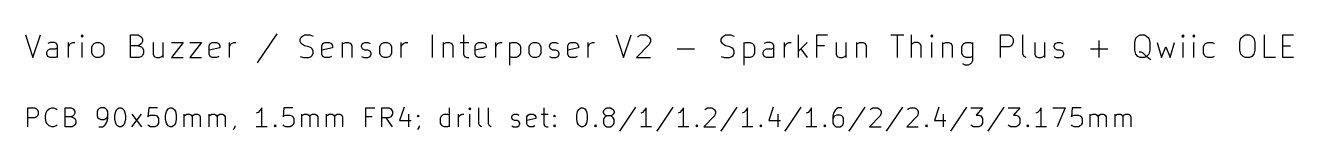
# Model space of a CAD drawing. Header units: inches. Extents: x -0.84 to 5.31, y 0.07 to 4.14.
# Drawn here: x -0.837 to 0.713, y 3.72 to 3.839 of the extents above; entities that cross this region are included whole.
import ezdxf

# ---------------------------------------------------------------- set-up
doc = ezdxf.new("R2010")
doc.units = ezdxf.units.IN
doc.header["$MEASUREMENT"] = 0
doc.layers.add('F.Silkscreen', color=41, linetype='CONTINUOUS', true_color=0xf2eda1)

msp = doc.modelspace()

# ---------------------------------------------------------------- linework, layer by layer
at = {"layer": 'F.Silkscreen', "linetype": 'CONTINUOUS'}
for p, q in [((-0.8365, 3.8379), (-0.8273, 3.8103)), ((-0.8273, 3.8103), (-0.8181, 3.8379)), ((-0.8063, 3.8287), (-0.809, 3.8274)), ((-0.8011, 3.8287), (-0.8063, 3.8287)), ((-0.7985, 3.8274), (-0.8011, 3.8287)), ((-0.784, 3.8103), (-0.784, 3.8287)), ((-0.7814, 3.8274), (-0.7788, 3.8287)), ((-0.7788, 3.8287), (-0.7762, 3.8287)), ((-0.767, 3.8379), (-0.7683, 3.8366)), ((-0.7683, 3.8366), (-0.767, 3.8353)), ((-0.7657, 3.8366), (-0.767, 3.8379)), ((-0.767, 3.8379), (-0.767, 3.8353)), ((-0.767, 3.8353), (-0.7657, 3.8366)), ((-0.767, 3.8103), (-0.767, 3.8287)), ((-0.7525, 3.8274), (-0.7499, 3.8287)), ((-0.7499, 3.8287), (-0.746, 3.8287)), ((-0.746, 3.8287), (-0.7433, 3.8274)), ((-0.7079, 3.8103), (-0.7079, 3.8379)), ((-0.7079, 3.8379), (-0.6987, 3.8379)), ((-0.6987, 3.8379), (-0.6961, 3.8366)), ((-0.6961, 3.8366), (-0.6948, 3.8353)), ((-0.6948, 3.8353), (-0.6935, 3.8326)), ((-0.6935, 3.83), (-0.6948, 3.8274)), ((-0.6935, 3.8326), (-0.6935, 3.83)), ((-0.6804, 3.8287), (-0.6804, 3.8143)), ((-0.6685, 3.8287), (-0.6685, 3.8103)), ((-0.658, 3.8287), (-0.6436, 3.8287)), ((-0.6436, 3.8287), (-0.658, 3.8103)), ((-0.6357, 3.8287), (-0.6213, 3.8287)), ((-0.6213, 3.8287), (-0.6357, 3.8103)), ((-0.6108, 3.8274), (-0.6082, 3.8287)), ((-0.6082, 3.8287), (-0.6029, 3.8287)), ((-0.6029, 3.8287), (-0.6003, 3.8274)), ((-0.5872, 3.8103), (-0.5872, 3.8287)), ((-0.5846, 3.8274), (-0.5819, 3.8287)), ((-0.5819, 3.8287), (-0.5793, 3.8287)), ((-0.5294, 3.8392), (-0.5531, 3.8038)), ((-0.5006, 3.8326), (-0.4993, 3.8353)), ((-0.5006, 3.83), (-0.5006, 3.8326)), ((-0.4993, 3.8274), (-0.5006, 3.83)), ((-0.4993, 3.8353), (-0.4979, 3.8366)), ((-0.4979, 3.8366), (-0.4953, 3.8379)), ((-0.4953, 3.8379), (-0.4888, 3.8379)), ((-0.4888, 3.8379), (-0.4848, 3.8366)), ((-0.473, 3.8274), (-0.4704, 3.8287)), ((-0.4704, 3.8287), (-0.4651, 3.8287)), ((-0.4651, 3.8287), (-0.4625, 3.8274)), ((-0.4494, 3.8287), (-0.4494, 3.8103)), ((-0.4481, 3.8274), (-0.4454, 3.8287)), ((-0.4454, 3.8287), (-0.4415, 3.8287)), ((-0.4415, 3.8287), (-0.4389, 3.8274)), ((-0.4244, 3.8274), (-0.4218, 3.8287)), ((-0.4218, 3.8287), (-0.4179, 3.8287)), ((-0.4179, 3.8287), (-0.4153, 3.8274)), ((-0.4008, 3.8274), (-0.3982, 3.8287)), ((-0.3982, 3.8287), (-0.3943, 3.8287)), ((-0.3943, 3.8287), (-0.3916, 3.8274)), ((-0.3772, 3.8103), (-0.3772, 3.8287)), ((-0.3746, 3.8274), (-0.372, 3.8287)), ((-0.372, 3.8287), (-0.3693, 3.8287)), ((-0.3391, 3.8103), (-0.3391, 3.8379)), ((-0.326, 3.8287), (-0.326, 3.8103)), ((-0.3247, 3.8274), (-0.3221, 3.8287)), ((-0.3221, 3.8287), (-0.3181, 3.8287)), ((-0.3181, 3.8287), (-0.3155, 3.8274)), ((-0.305, 3.8287), (-0.2945, 3.8287)), ((-0.3011, 3.8379), (-0.3011, 3.8143)), ((-0.2853, 3.8274), (-0.2827, 3.8287)), ((-0.2827, 3.8287), (-0.2775, 3.8287)), ((-0.2775, 3.8287), (-0.2748, 3.8274)), ((-0.2617, 3.8103), (-0.2617, 3.8287)), ((-0.2591, 3.8274), (-0.2565, 3.8287)), ((-0.2565, 3.8287), (-0.2538, 3.8287)), ((-0.2447, 3.8287), (-0.2447, 3.8011)), ((-0.2447, 3.8274), (-0.242, 3.8287)), ((-0.242, 3.8287), (-0.2368, 3.8287)), ((-0.2368, 3.8287), (-0.2342, 3.8274)), ((-0.2184, 3.8274), (-0.2158, 3.8287)), ((-0.2158, 3.8287), (-0.2118, 3.8287)), ((-0.2118, 3.8287), (-0.2092, 3.8274)), ((-0.1948, 3.8274), (-0.1922, 3.8287)), ((-0.1922, 3.8287), (-0.1882, 3.8287)), ((-0.1882, 3.8287), (-0.1856, 3.8274)), ((-0.1725, 3.8274), (-0.1699, 3.8287)), ((-0.1699, 3.8287), (-0.1646, 3.8287)), ((-0.1646, 3.8287), (-0.162, 3.8274)), ((-0.1489, 3.8103), (-0.1489, 3.8287)), ((-0.1462, 3.8274), (-0.1436, 3.8287)), ((-0.1436, 3.8287), (-0.141, 3.8287)), ((-0.1147, 3.8379), (-0.1055, 3.8103)), ((-0.1055, 3.8103), (-0.0964, 3.8379)), ((-0.0885, 3.8353), (-0.0872, 3.8366)), ((-0.0872, 3.8366), (-0.0846, 3.8379)), ((-0.0846, 3.8379), (-0.078, 3.8379)), ((-0.078, 3.8379), (-0.0754, 3.8366)), ((-0.0754, 3.8366), (-0.0741, 3.8353)), ((-0.0741, 3.8353), (-0.0727, 3.8326)), ((-0.0727, 3.83), (-0.0741, 3.8261)), ((-0.0727, 3.8326), (-0.0727, 3.83)), ((0.0139, 3.8326), (0.0152, 3.8353)), ((0.0139, 3.83), (0.0139, 3.8326)), ((0.0152, 3.8274), (0.0139, 3.83)), ((0.0152, 3.8353), (0.0165, 3.8366)), ((0.0165, 3.8366), (0.0191, 3.8379)), ((0.0191, 3.8379), (0.0257, 3.8379)), ((0.0257, 3.8379), (0.0296, 3.8366)), ((0.0414, 3.8287), (0.0414, 3.8011)), ((0.0414, 3.8274), (0.0441, 3.8287)), ((0.0441, 3.8287), (0.0493, 3.8287)), ((0.0493, 3.8287), (0.0519, 3.8274)), ((0.069, 3.8287), (0.0664, 3.8274)), ((0.0742, 3.8287), (0.069, 3.8287)), ((0.0769, 3.8274), (0.0742, 3.8287)), ((0.0913, 3.8103), (0.0913, 3.8287)), ((0.0939, 3.8274), (0.0965, 3.8287)), ((0.0965, 3.8287), (0.0992, 3.8287)), ((0.1084, 3.8103), (0.1084, 3.8379)), ((0.1189, 3.8287), (0.1084, 3.8182)), ((0.1307, 3.8103), (0.1307, 3.8379)), ((0.1307, 3.8379), (0.1438, 3.8379)), ((0.1543, 3.8287), (0.1543, 3.8143)), ((0.1661, 3.8287), (0.1661, 3.8103)), ((0.1792, 3.8287), (0.1792, 3.8103)), ((0.1805, 3.8274), (0.1832, 3.8287)), ((0.1832, 3.8287), (0.1871, 3.8287)), ((0.1871, 3.8287), (0.1897, 3.8274)), ((0.2212, 3.8379), (0.237, 3.8379)), ((0.2291, 3.8103), (0.2291, 3.8379)), ((0.2462, 3.8103), (0.2462, 3.8379)), ((0.2501, 3.8287), (0.2475, 3.8274)), ((0.254, 3.8287), (0.2501, 3.8287)), ((0.2567, 3.8274), (0.254, 3.8287)), ((0.2711, 3.8379), (0.2698, 3.8366)), ((0.2698, 3.8366), (0.2711, 3.8353)), ((0.2724, 3.8366), (0.2711, 3.8379)), ((0.2711, 3.8379), (0.2711, 3.8353)), ((0.2711, 3.8353), (0.2724, 3.8366)), ((0.2711, 3.8103), (0.2711, 3.8287)), ((0.2842, 3.8287), (0.2842, 3.8103)), ((0.2855, 3.8274), (0.2882, 3.8287)), ((0.2882, 3.8287), (0.2921, 3.8287)), ((0.2921, 3.8287), (0.2947, 3.8274)), ((0.3105, 3.8274), (0.3131, 3.8287)), ((0.3131, 3.8287), (0.3183, 3.8287)), ((0.3183, 3.8287), (0.321, 3.8274)), ((0.321, 3.8287), (0.321, 3.8064)), ((0.3551, 3.8103), (0.3551, 3.8379)), ((0.3551, 3.8379), (0.3656, 3.8379)), ((0.3656, 3.8379), (0.3682, 3.8366)), ((0.3682, 3.8366), (0.3695, 3.8353)), ((0.3695, 3.8353), (0.3708, 3.8326)), ((0.3708, 3.8287), (0.3695, 3.8261)), ((0.3708, 3.8326), (0.3708, 3.8287)), ((0.3826, 3.8143), (0.3826, 3.8379)), ((0.3971, 3.8287), (0.3971, 3.8143)), ((0.4089, 3.8287), (0.4089, 3.8103)), ((0.422, 3.8274), (0.4246, 3.8287)), ((0.4246, 3.8287), (0.4286, 3.8287)), ((0.4286, 3.8287), (0.4312, 3.8274)), ((0.4758, 3.8103), (0.4758, 3.8313)), ((0.5191, 3.8287), (0.5204, 3.834)), ((0.5191, 3.8195), (0.5191, 3.8287)), ((0.5204, 3.834), (0.5231, 3.8366)), ((0.5231, 3.8366), (0.5257, 3.8379)), ((0.5257, 3.8379), (0.5309, 3.8379)), ((0.5309, 3.8379), (0.5336, 3.8366)), ((0.5336, 3.8366), (0.5362, 3.834)), ((0.5362, 3.834), (0.5375, 3.8287)), ((0.5375, 3.8287), (0.5375, 3.8195)), ((0.5467, 3.8287), (0.5519, 3.8103)), ((0.5624, 3.8103), (0.5677, 3.8287)), ((0.5782, 3.8379), (0.5769, 3.8366)), ((0.5769, 3.8366), (0.5782, 3.8353)), ((0.5795, 3.8366), (0.5782, 3.8379)), ((0.5782, 3.8379), (0.5782, 3.8353)), ((0.5782, 3.8353), (0.5795, 3.8366)), ((0.5782, 3.8103), (0.5782, 3.8287)), ((0.5913, 3.8379), (0.59, 3.8366)), ((0.59, 3.8366), (0.5913, 3.8353)), ((0.5926, 3.8366), (0.5913, 3.8379)), ((0.5913, 3.8379), (0.5913, 3.8353)), ((0.5913, 3.8353), (0.5926, 3.8366)), ((0.5913, 3.8103), (0.5913, 3.8287)), ((0.6057, 3.8274), (0.6084, 3.8287)), ((0.6084, 3.8287), (0.6136, 3.8287)), ((0.6136, 3.8287), (0.6162, 3.8274)), ((0.6477, 3.8287), (0.649, 3.834)), ((0.6477, 3.8195), (0.6477, 3.8287)), ((0.649, 3.834), (0.6517, 3.8366)), ((0.6517, 3.8366), (0.6543, 3.8379)), ((0.6543, 3.8379), (0.6595, 3.8379)), ((0.6595, 3.8379), (0.6622, 3.8366)), ((0.6622, 3.8366), (0.6648, 3.834)), ((0.6648, 3.834), (0.6661, 3.8287)), ((0.6661, 3.8287), (0.6661, 3.8195)), ((0.6779, 3.8103), (0.6779, 3.8379)), ((0.7002, 3.8103), (0.7002, 3.8379)), ((0.7002, 3.8379), (0.7133, 3.8379)), ((-0.8103, 3.8169), (-0.809, 3.8195)), ((-0.8103, 3.8143), (-0.8103, 3.8169)), ((-0.809, 3.8116), (-0.8103, 3.8143)), ((-0.809, 3.8195), (-0.8063, 3.8208)), ((-0.8063, 3.8208), (-0.7998, 3.8208)), ((-0.7998, 3.8208), (-0.7972, 3.8221)), ((-0.7972, 3.8248), (-0.7985, 3.8274)), ((-0.7972, 3.8103), (-0.7972, 3.8248)), ((-0.784, 3.8235), (-0.7827, 3.8261)), ((-0.7827, 3.8261), (-0.7814, 3.8274)), ((-0.7552, 3.8235), (-0.7538, 3.8261)), ((-0.7552, 3.8156), (-0.7552, 3.8235)), ((-0.7538, 3.813), (-0.7552, 3.8156)), ((-0.7538, 3.8261), (-0.7525, 3.8274)), ((-0.7525, 3.8116), (-0.7538, 3.813)), ((-0.7433, 3.8274), (-0.742, 3.8261)), ((-0.742, 3.813), (-0.7433, 3.8116)), ((-0.742, 3.8261), (-0.7407, 3.8235)), ((-0.7407, 3.8156), (-0.742, 3.813)), ((-0.7407, 3.8235), (-0.7407, 3.8156)), ((-0.6987, 3.8248), (-0.7079, 3.8248)), ((-0.6961, 3.8261), (-0.6987, 3.8248)), ((-0.6987, 3.8248), (-0.6948, 3.8235)), ((-0.6948, 3.8274), (-0.6961, 3.8261)), ((-0.6948, 3.8235), (-0.6935, 3.8221)), ((-0.6935, 3.813), (-0.6948, 3.8116)), ((-0.6935, 3.8221), (-0.6922, 3.8195)), ((-0.6922, 3.8156), (-0.6935, 3.813)), ((-0.6922, 3.8195), (-0.6922, 3.8156)), ((-0.6804, 3.8143), (-0.679, 3.8116)), ((-0.6699, 3.8116), (-0.6685, 3.813)), ((-0.6121, 3.8248), (-0.6108, 3.8274)), ((-0.6121, 3.8143), (-0.6121, 3.8248)), ((-0.599, 3.8221), (-0.6121, 3.8195)), ((-0.6108, 3.8116), (-0.6121, 3.8143)), ((-0.6003, 3.8274), (-0.599, 3.8248)), ((-0.599, 3.8248), (-0.599, 3.8221)), ((-0.5872, 3.8235), (-0.5859, 3.8261)), ((-0.5859, 3.8261), (-0.5846, 3.8274)), ((-0.4979, 3.8261), (-0.4993, 3.8274)), ((-0.4953, 3.8248), (-0.4979, 3.8261)), ((-0.4901, 3.8235), (-0.4953, 3.8248)), ((-0.4874, 3.8221), (-0.4901, 3.8235)), ((-0.4861, 3.8208), (-0.4874, 3.8221)), ((-0.4874, 3.8116), (-0.4861, 3.813)), ((-0.4848, 3.8182), (-0.4861, 3.8208)), ((-0.4861, 3.813), (-0.4848, 3.8156)), ((-0.4848, 3.8156), (-0.4848, 3.8182)), ((-0.4743, 3.8248), (-0.473, 3.8274)), ((-0.4743, 3.8143), (-0.4743, 3.8248)), ((-0.4612, 3.8221), (-0.4743, 3.8195)), ((-0.473, 3.8116), (-0.4743, 3.8143)), ((-0.4625, 3.8274), (-0.4612, 3.8248)), ((-0.4612, 3.8248), (-0.4612, 3.8221)), ((-0.4494, 3.8261), (-0.4481, 3.8274)), ((-0.4389, 3.8274), (-0.4376, 3.8248)), ((-0.4376, 3.8248), (-0.4376, 3.8103)), ((-0.4258, 3.8248), (-0.4244, 3.8274)), ((-0.4258, 3.8235), (-0.4258, 3.8248)), ((-0.4244, 3.8208), (-0.4258, 3.8235)), ((-0.4218, 3.8195), (-0.4244, 3.8208)), ((-0.4179, 3.8195), (-0.4218, 3.8195)), ((-0.4153, 3.8182), (-0.4179, 3.8195)), ((-0.4139, 3.8156), (-0.4153, 3.8182)), ((-0.4153, 3.8116), (-0.4139, 3.8143)), ((-0.4139, 3.8143), (-0.4139, 3.8156)), ((-0.4035, 3.8235), (-0.4021, 3.8261)), ((-0.4035, 3.8156), (-0.4035, 3.8235)), ((-0.4021, 3.813), (-0.4035, 3.8156)), ((-0.4021, 3.8261), (-0.4008, 3.8274)), ((-0.4008, 3.8116), (-0.4021, 3.813)), ((-0.3916, 3.8274), (-0.3903, 3.8261)), ((-0.3903, 3.813), (-0.3916, 3.8116)), ((-0.3903, 3.8261), (-0.389, 3.8235)), ((-0.389, 3.8156), (-0.3903, 3.813)), ((-0.389, 3.8235), (-0.389, 3.8156)), ((-0.3772, 3.8235), (-0.3759, 3.8261)), ((-0.3759, 3.8261), (-0.3746, 3.8274)), ((-0.326, 3.8261), (-0.3247, 3.8274)), ((-0.3155, 3.8274), (-0.3142, 3.8248)), ((-0.3142, 3.8248), (-0.3142, 3.8103)), ((-0.3011, 3.8143), (-0.2998, 3.8116)), ((-0.2867, 3.8248), (-0.2853, 3.8274)), ((-0.2867, 3.8143), (-0.2867, 3.8248)), ((-0.2735, 3.8221), (-0.2867, 3.8195)), ((-0.2853, 3.8116), (-0.2867, 3.8143)), ((-0.2748, 3.8274), (-0.2735, 3.8248)), ((-0.2735, 3.8248), (-0.2735, 3.8221)), ((-0.2617, 3.8235), (-0.2604, 3.8261)), ((-0.2604, 3.8261), (-0.2591, 3.8274)), ((-0.2342, 3.8274), (-0.2328, 3.8261)), ((-0.2328, 3.813), (-0.2342, 3.8116)), ((-0.2328, 3.8261), (-0.2315, 3.8235)), ((-0.2315, 3.8156), (-0.2328, 3.813)), ((-0.2315, 3.8235), (-0.2315, 3.8156)), ((-0.221, 3.8235), (-0.2197, 3.8261)), ((-0.221, 3.8156), (-0.221, 3.8235)), ((-0.2197, 3.813), (-0.221, 3.8156)), ((-0.2197, 3.8261), (-0.2184, 3.8274)), ((-0.2184, 3.8116), (-0.2197, 3.813)), ((-0.2092, 3.8274), (-0.2079, 3.8261)), ((-0.2079, 3.813), (-0.2092, 3.8116)), ((-0.2079, 3.8261), (-0.2066, 3.8235)), ((-0.2066, 3.8156), (-0.2079, 3.813)), ((-0.2066, 3.8235), (-0.2066, 3.8156)), ((-0.1961, 3.8248), (-0.1948, 3.8274)), ((-0.1961, 3.8235), (-0.1961, 3.8248)), ((-0.1948, 3.8208), (-0.1961, 3.8235)), ((-0.1922, 3.8195), (-0.1948, 3.8208)), ((-0.1882, 3.8195), (-0.1922, 3.8195)), ((-0.1856, 3.8182), (-0.1882, 3.8195)), ((-0.1843, 3.8156), (-0.1856, 3.8182)), ((-0.1856, 3.8116), (-0.1843, 3.8143)), ((-0.1843, 3.8143), (-0.1843, 3.8156)), ((-0.1738, 3.8248), (-0.1725, 3.8274)), ((-0.1738, 3.8143), (-0.1738, 3.8248)), ((-0.1607, 3.8221), (-0.1738, 3.8195)), ((-0.1725, 3.8116), (-0.1738, 3.8143)), ((-0.162, 3.8274), (-0.1607, 3.8248)), ((-0.1607, 3.8248), (-0.1607, 3.8221)), ((-0.1489, 3.8235), (-0.1475, 3.8261)), ((-0.1475, 3.8261), (-0.1462, 3.8274)), ((-0.0741, 3.8261), (-0.0898, 3.8103)), ((-0.0399, 3.8208), (-0.0189, 3.8208)), ((0.0165, 3.8261), (0.0152, 3.8274)), ((0.0191, 3.8248), (0.0165, 3.8261)), ((0.0244, 3.8235), (0.0191, 3.8248)), ((0.027, 3.8221), (0.0244, 3.8235)), ((0.0283, 3.8208), (0.027, 3.8221)), ((0.027, 3.8116), (0.0283, 3.813)), ((0.0296, 3.8182), (0.0283, 3.8208)), ((0.0283, 3.813), (0.0296, 3.8156)), ((0.0296, 3.8156), (0.0296, 3.8182)), ((0.0519, 3.8274), (0.0532, 3.8261)), ((0.0532, 3.813), (0.0519, 3.8116)), ((0.0532, 3.8261), (0.0546, 3.8235)), ((0.0546, 3.8156), (0.0532, 3.813)), ((0.0546, 3.8235), (0.0546, 3.8156)), ((0.0651, 3.8169), (0.0664, 3.8195)), ((0.0651, 3.8143), (0.0651, 3.8169)), ((0.0664, 3.8116), (0.0651, 3.8143)), ((0.0664, 3.8195), (0.069, 3.8208)), ((0.069, 3.8208), (0.0756, 3.8208)), ((0.0756, 3.8208), (0.0782, 3.8221)), ((0.0782, 3.8248), (0.0769, 3.8274)), ((0.0782, 3.8103), (0.0782, 3.8248)), ((0.0913, 3.8235), (0.0926, 3.8261)), ((0.0926, 3.8261), (0.0939, 3.8274)), ((0.111, 3.8208), (0.1189, 3.8103)), ((0.1399, 3.8248), (0.1307, 3.8248)), ((0.1543, 3.8143), (0.1556, 3.8116)), ((0.1648, 3.8116), (0.1661, 3.813)), ((0.1792, 3.8261), (0.1805, 3.8274)), ((0.1897, 3.8274), (0.191, 3.8248)), ((0.191, 3.8248), (0.191, 3.8103)), ((0.2475, 3.8274), (0.2462, 3.8261)), ((0.258, 3.8248), (0.2567, 3.8274)), ((0.258, 3.8103), (0.258, 3.8248)), ((0.2842, 3.8261), (0.2855, 3.8274)), ((0.2947, 3.8274), (0.296, 3.8248)), ((0.296, 3.8248), (0.296, 3.8103)), ((0.3078, 3.8235), (0.3091, 3.8261)), ((0.3078, 3.8156), (0.3078, 3.8235)), ((0.3091, 3.813), (0.3078, 3.8156)), ((0.3091, 3.8261), (0.3105, 3.8274)), ((0.3105, 3.8116), (0.3091, 3.813)), ((0.3656, 3.8235), (0.3551, 3.8235)), ((0.3682, 3.8248), (0.3656, 3.8235)), ((0.3695, 3.8261), (0.3682, 3.8248)), ((0.384, 3.8116), (0.3826, 3.8143)), ((0.3971, 3.8143), (0.3984, 3.8116)), ((0.4076, 3.8116), (0.4089, 3.813)), ((0.4207, 3.8248), (0.422, 3.8274)), ((0.4207, 3.8235), (0.4207, 3.8248)), ((0.422, 3.8208), (0.4207, 3.8235)), ((0.4246, 3.8195), (0.422, 3.8208)), ((0.4286, 3.8195), (0.4246, 3.8195)), ((0.4312, 3.8182), (0.4286, 3.8195)), ((0.4325, 3.8156), (0.4312, 3.8182)), ((0.4312, 3.8116), (0.4325, 3.8143)), ((0.4325, 3.8143), (0.4325, 3.8156)), ((0.4653, 3.8208), (0.4863, 3.8208)), ((0.5204, 3.8143), (0.5191, 3.8195)), ((0.5231, 3.8116), (0.5204, 3.8143)), ((0.527, 3.8169), (0.5244, 3.8169)), ((0.5296, 3.8156), (0.527, 3.8169)), ((0.5336, 3.8116), (0.5296, 3.8156)), ((0.5362, 3.8143), (0.5336, 3.8116)), ((0.5375, 3.8195), (0.5362, 3.8143)), ((0.5519, 3.8103), (0.5572, 3.8235)), ((0.5572, 3.8235), (0.5624, 3.8103)), ((0.6031, 3.8235), (0.6044, 3.8261)), ((0.6031, 3.8156), (0.6031, 3.8235)), ((0.6044, 3.813), (0.6031, 3.8156)), ((0.6044, 3.8261), (0.6057, 3.8274)), ((0.6057, 3.8116), (0.6044, 3.813)), ((0.649, 3.8143), (0.6477, 3.8195)), ((0.6517, 3.8116), (0.649, 3.8143)), ((0.6648, 3.8143), (0.6622, 3.8116)), ((0.6661, 3.8195), (0.6648, 3.8143)), ((0.7002, 3.8248), (0.7094, 3.8248)), ((-0.8063, 3.8103), (-0.809, 3.8116)), ((-0.7998, 3.8103), (-0.8063, 3.8103)), ((-0.7972, 3.8116), (-0.7998, 3.8103)), ((-0.7499, 3.8103), (-0.7525, 3.8116)), ((-0.746, 3.8103), (-0.7499, 3.8103)), ((-0.7433, 3.8116), (-0.746, 3.8103)), ((-0.6974, 3.8103), (-0.7079, 3.8103)), ((-0.6948, 3.8116), (-0.6974, 3.8103)), ((-0.679, 3.8116), (-0.6764, 3.8103)), ((-0.6764, 3.8103), (-0.6725, 3.8103)), ((-0.6725, 3.8103), (-0.6699, 3.8116)), ((-0.658, 3.8103), (-0.6436, 3.8103)), ((-0.6357, 3.8103), (-0.6213, 3.8103)), ((-0.6082, 3.8103), (-0.6108, 3.8116)), ((-0.6029, 3.8103), (-0.6082, 3.8103)), ((-0.6003, 3.8116), (-0.6029, 3.8103)), ((-0.5006, 3.8116), (-0.4966, 3.8103)), ((-0.4966, 3.8103), (-0.4901, 3.8103)), ((-0.4901, 3.8103), (-0.4874, 3.8116)), ((-0.4704, 3.8103), (-0.473, 3.8116)), ((-0.4651, 3.8103), (-0.4704, 3.8103)), ((-0.4625, 3.8116), (-0.4651, 3.8103)), ((-0.4258, 3.8116), (-0.4231, 3.8103)), ((-0.4231, 3.8103), (-0.4179, 3.8103)), ((-0.4179, 3.8103), (-0.4153, 3.8116)), ((-0.3982, 3.8103), (-0.4008, 3.8116)), ((-0.3943, 3.8103), (-0.3982, 3.8103)), ((-0.3916, 3.8116), (-0.3943, 3.8103)), ((-0.2998, 3.8116), (-0.2972, 3.8103)), ((-0.2972, 3.8103), (-0.2945, 3.8103)), ((-0.2827, 3.8103), (-0.2853, 3.8116)), ((-0.2775, 3.8103), (-0.2827, 3.8103)), ((-0.2748, 3.8116), (-0.2775, 3.8103)), ((-0.242, 3.8103), (-0.2447, 3.8116)), ((-0.2368, 3.8103), (-0.242, 3.8103)), ((-0.2342, 3.8116), (-0.2368, 3.8103)), ((-0.2158, 3.8103), (-0.2184, 3.8116)), ((-0.2118, 3.8103), (-0.2158, 3.8103)), ((-0.2092, 3.8116), (-0.2118, 3.8103)), ((-0.1961, 3.8116), (-0.1935, 3.8103)), ((-0.1935, 3.8103), (-0.1882, 3.8103)), ((-0.1882, 3.8103), (-0.1856, 3.8116)), ((-0.1699, 3.8103), (-0.1725, 3.8116)), ((-0.1646, 3.8103), (-0.1699, 3.8103)), ((-0.162, 3.8116), (-0.1646, 3.8103)), ((-0.0898, 3.8103), (-0.0727, 3.8103)), ((0.0139, 3.8116), (0.0178, 3.8103)), ((0.0178, 3.8103), (0.0244, 3.8103)), ((0.0244, 3.8103), (0.027, 3.8116)), ((0.0441, 3.8103), (0.0414, 3.8116)), ((0.0493, 3.8103), (0.0441, 3.8103)), ((0.0519, 3.8116), (0.0493, 3.8103)), ((0.069, 3.8103), (0.0664, 3.8116)), ((0.0756, 3.8103), (0.069, 3.8103)), ((0.0782, 3.8116), (0.0756, 3.8103)), ((0.1556, 3.8116), (0.1582, 3.8103)), ((0.1582, 3.8103), (0.1622, 3.8103)), ((0.1622, 3.8103), (0.1648, 3.8116)), ((0.3118, 3.8011), (0.3091, 3.8025)), ((0.3131, 3.8103), (0.3105, 3.8116)), ((0.3157, 3.8011), (0.3118, 3.8011)), ((0.3183, 3.8103), (0.3131, 3.8103)), ((0.3183, 3.8025), (0.3157, 3.8011)), ((0.321, 3.8116), (0.3183, 3.8103)), ((0.3196, 3.8038), (0.3183, 3.8025)), ((0.321, 3.8064), (0.3196, 3.8038)), ((0.3866, 3.8103), (0.384, 3.8116)), ((0.3984, 3.8116), (0.401, 3.8103)), ((0.401, 3.8103), (0.4049, 3.8103)), ((0.4049, 3.8103), (0.4076, 3.8116)), ((0.4207, 3.8116), (0.4233, 3.8103)), ((0.4233, 3.8103), (0.4286, 3.8103)), ((0.4286, 3.8103), (0.4312, 3.8116)), ((0.5257, 3.8103), (0.5231, 3.8116)), ((0.5309, 3.8103), (0.5257, 3.8103)), ((0.5336, 3.8116), (0.5309, 3.8103)), ((0.5362, 3.809), (0.5336, 3.8116)), ((0.5388, 3.8077), (0.5362, 3.809)), ((0.6084, 3.8103), (0.6057, 3.8116)), ((0.6136, 3.8103), (0.6084, 3.8103)), ((0.6162, 3.8116), (0.6136, 3.8103)), ((0.6543, 3.8103), (0.6517, 3.8116)), ((0.6595, 3.8103), (0.6543, 3.8103)), ((0.6622, 3.8116), (0.6595, 3.8103)), ((0.691, 3.8103), (0.6779, 3.8103)), ((0.7133, 3.8103), (0.7002, 3.8103)), ((-0.8337, 3.7259), (-0.8337, 3.7487)), ((-0.8337, 3.7487), (-0.825, 3.7487)), ((-0.825, 3.7368), (-0.8337, 3.7368)), ((-0.825, 3.7487), (-0.8228, 3.7476)), ((-0.8228, 3.7379), (-0.825, 3.7368)), ((-0.8228, 3.7476), (-0.8217, 3.7466)), ((-0.8217, 3.739), (-0.8228, 3.7379)), ((-0.8217, 3.7466), (-0.8207, 3.7444)), ((-0.8207, 3.7411), (-0.8217, 3.739)), ((-0.8207, 3.7444), (-0.8207, 3.7411)), ((-0.812, 3.739), (-0.8109, 3.7433)), ((-0.812, 3.7357), (-0.812, 3.739)), ((-0.8109, 3.7313), (-0.812, 3.7357)), ((-0.8109, 3.7433), (-0.8098, 3.7455)), ((-0.8098, 3.7455), (-0.8076, 3.7476)), ((-0.8076, 3.7476), (-0.8043, 3.7487)), ((-0.8043, 3.7487), (-0.8022, 3.7487)), ((-0.8022, 3.7487), (-0.7989, 3.7476)), ((-0.7989, 3.7476), (-0.7978, 3.7466)), ((-0.788, 3.7259), (-0.788, 3.7487)), ((-0.788, 3.7487), (-0.7804, 3.7487)), ((-0.7804, 3.7379), (-0.788, 3.7379)), ((-0.7804, 3.7487), (-0.7783, 3.7476)), ((-0.7783, 3.739), (-0.7804, 3.7379)), ((-0.7804, 3.7379), (-0.7772, 3.7368)), ((-0.7783, 3.7476), (-0.7772, 3.7466)), ((-0.7772, 3.74), (-0.7783, 3.739)), ((-0.7772, 3.7466), (-0.7761, 3.7444)), ((-0.7761, 3.7422), (-0.7772, 3.74)), ((-0.7772, 3.7368), (-0.7761, 3.7357)), ((-0.7761, 3.7444), (-0.7761, 3.7422)), ((-0.7761, 3.7357), (-0.775, 3.7335)), ((-0.7478, 3.7466), (-0.7489, 3.7444)), ((-0.7489, 3.7444), (-0.7489, 3.739)), ((-0.7489, 3.739), (-0.7478, 3.7368)), ((-0.7467, 3.7476), (-0.7478, 3.7466)), ((-0.7478, 3.7368), (-0.7467, 3.7357)), ((-0.7445, 3.7487), (-0.7467, 3.7476)), ((-0.7467, 3.7357), (-0.7445, 3.7346)), ((-0.7402, 3.7487), (-0.7445, 3.7487)), ((-0.738, 3.7476), (-0.7402, 3.7487)), ((-0.7402, 3.7346), (-0.738, 3.7357)), ((-0.7369, 3.7466), (-0.738, 3.7476)), ((-0.738, 3.7357), (-0.7369, 3.7368)), ((-0.7358, 3.7444), (-0.7369, 3.7466)), ((-0.7369, 3.7368), (-0.7358, 3.739)), ((-0.7369, 3.7313), (-0.7358, 3.7357)), ((-0.7358, 3.7357), (-0.7358, 3.7444)), ((-0.7271, 3.74), (-0.7261, 3.7444)), ((-0.7271, 3.7346), (-0.7271, 3.74)), ((-0.7261, 3.7444), (-0.725, 3.7466)), ((-0.725, 3.7466), (-0.7239, 3.7476)), ((-0.7239, 3.7476), (-0.7217, 3.7487)), ((-0.7217, 3.7487), (-0.7195, 3.7487)), ((-0.7195, 3.7487), (-0.7174, 3.7476)), ((-0.7174, 3.7476), (-0.7163, 3.7466)), ((-0.7163, 3.7466), (-0.7152, 3.7444)), ((-0.7152, 3.7444), (-0.7141, 3.74)), ((-0.7141, 3.74), (-0.7141, 3.7346)), ((-0.7065, 3.7259), (-0.6945, 3.7411)), ((-0.7065, 3.7411), (-0.6945, 3.7259)), ((-0.6858, 3.7487), (-0.6869, 3.7379)), ((-0.6869, 3.7379), (-0.6858, 3.739)), ((-0.675, 3.7487), (-0.6858, 3.7487)), ((-0.6858, 3.739), (-0.6837, 3.74)), ((-0.6837, 3.74), (-0.6782, 3.74)), ((-0.6782, 3.74), (-0.676, 3.739)), ((-0.676, 3.739), (-0.675, 3.7379)), ((-0.675, 3.7379), (-0.6739, 3.7357)), ((-0.6739, 3.7357), (-0.6739, 3.7303)), ((-0.6652, 3.74), (-0.6641, 3.7444)), ((-0.6652, 3.7346), (-0.6652, 3.74)), ((-0.6641, 3.7444), (-0.663, 3.7466)), ((-0.663, 3.7466), (-0.6619, 3.7476)), ((-0.6619, 3.7476), (-0.6597, 3.7487)), ((-0.6597, 3.7487), (-0.6576, 3.7487)), ((-0.6576, 3.7487), (-0.6554, 3.7476)), ((-0.6554, 3.7476), (-0.6543, 3.7466)), ((-0.6543, 3.7466), (-0.6532, 3.7444)), ((-0.6532, 3.7444), (-0.6521, 3.74)), ((-0.6521, 3.74), (-0.6521, 3.7346)), ((-0.6423, 3.7259), (-0.6423, 3.7411)), ((-0.6423, 3.739), (-0.6412, 3.74)), ((-0.6412, 3.74), (-0.6391, 3.7411)), ((-0.6391, 3.7411), (-0.6358, 3.7411)), ((-0.6358, 3.7411), (-0.6336, 3.74)), ((-0.6336, 3.74), (-0.6325, 3.7379)), ((-0.6325, 3.7379), (-0.6315, 3.74)), ((-0.6325, 3.7379), (-0.6325, 3.7259)), ((-0.6315, 3.74), (-0.6293, 3.7411)), ((-0.6293, 3.7411), (-0.626, 3.7411)), ((-0.626, 3.7411), (-0.6238, 3.74)), ((-0.6238, 3.74), (-0.6228, 3.7379)), ((-0.6228, 3.7379), (-0.6228, 3.7259)), ((-0.6119, 3.7259), (-0.6119, 3.7411)), ((-0.6119, 3.739), (-0.6108, 3.74)), ((-0.6108, 3.74), (-0.6086, 3.7411)), ((-0.6086, 3.7411), (-0.6054, 3.7411)), ((-0.6054, 3.7411), (-0.6032, 3.74)), ((-0.6032, 3.74), (-0.6021, 3.7379)), ((-0.6021, 3.7379), (-0.601, 3.74)), ((-0.6021, 3.7379), (-0.6021, 3.7259)), ((-0.601, 3.74), (-0.5988, 3.7411)), ((-0.5988, 3.7411), (-0.5956, 3.7411)), ((-0.5956, 3.7411), (-0.5934, 3.74)), ((-0.5934, 3.74), (-0.5923, 3.7379)), ((-0.5923, 3.7379), (-0.5923, 3.7259)), ((-0.5521, 3.7433), (-0.5543, 3.7422)), ((-0.5499, 3.7455), (-0.5521, 3.7433)), ((-0.5477, 3.7487), (-0.5499, 3.7455)), ((-0.5477, 3.7259), (-0.5477, 3.7487)), ((-0.5205, 3.7487), (-0.5216, 3.7379)), ((-0.5216, 3.7379), (-0.5205, 3.739)), ((-0.5097, 3.7487), (-0.5205, 3.7487)), ((-0.5205, 3.739), (-0.5184, 3.74)), ((-0.5184, 3.74), (-0.5129, 3.74)), ((-0.5129, 3.74), (-0.5108, 3.739)), ((-0.5108, 3.739), (-0.5097, 3.7379)), ((-0.5097, 3.7379), (-0.5086, 3.7357)), ((-0.5086, 3.7357), (-0.5086, 3.7303)), ((-0.4988, 3.7259), (-0.4988, 3.7411)), ((-0.4988, 3.739), (-0.4977, 3.74)), ((-0.4977, 3.74), (-0.4955, 3.7411)), ((-0.4955, 3.7411), (-0.4923, 3.7411)), ((-0.4923, 3.7411), (-0.4901, 3.74)), ((-0.4901, 3.74), (-0.489, 3.7379)), ((-0.489, 3.7379), (-0.4879, 3.74)), ((-0.489, 3.7379), (-0.489, 3.7259)), ((-0.4879, 3.74), (-0.4858, 3.7411)), ((-0.4858, 3.7411), (-0.4825, 3.7411)), ((-0.4825, 3.7411), (-0.4803, 3.74)), ((-0.4803, 3.74), (-0.4792, 3.7379)), ((-0.4792, 3.7379), (-0.4792, 3.7259)), ((-0.4684, 3.7259), (-0.4684, 3.7411)), ((-0.4684, 3.739), (-0.4673, 3.74)), ((-0.4673, 3.74), (-0.4651, 3.7411)), ((-0.4651, 3.7411), (-0.4618, 3.7411)), ((-0.4618, 3.7411), (-0.4597, 3.74)), ((-0.4597, 3.74), (-0.4586, 3.7379)), ((-0.4586, 3.7379), (-0.4575, 3.74)), ((-0.4586, 3.7379), (-0.4586, 3.7259)), ((-0.4575, 3.74), (-0.4553, 3.7411)), ((-0.4553, 3.7411), (-0.452, 3.7411)), ((-0.452, 3.7411), (-0.4499, 3.74)), ((-0.4499, 3.74), (-0.4488, 3.7379)), ((-0.4488, 3.7379), (-0.4488, 3.7259)), ((-0.4205, 3.7259), (-0.4205, 3.7487)), ((-0.4205, 3.7487), (-0.4096, 3.7487)), ((-0.4129, 3.7379), (-0.4205, 3.7379)), ((-0.4009, 3.7259), (-0.4009, 3.7487)), ((-0.4009, 3.7487), (-0.3922, 3.7487)), ((-0.3922, 3.7368), (-0.4009, 3.7368)), ((-0.3879, 3.7259), (-0.3955, 3.7368)), ((-0.3922, 3.7487), (-0.3901, 3.7476)), ((-0.3901, 3.7379), (-0.3922, 3.7368)), ((-0.3901, 3.7476), (-0.389, 3.7466)), ((-0.389, 3.739), (-0.3901, 3.7379)), ((-0.389, 3.7466), (-0.3879, 3.7444)), ((-0.3879, 3.7411), (-0.389, 3.739)), ((-0.3879, 3.7444), (-0.3879, 3.7411)), ((-0.3738, 3.7498), (-0.3792, 3.7335)), ((-0.3683, 3.7411), (-0.3683, 3.7259)), ((-0.3574, 3.739), (-0.3564, 3.74)), ((-0.3564, 3.7379), (-0.3574, 3.739)), ((-0.3564, 3.74), (-0.3553, 3.739)), ((-0.3564, 3.74), (-0.3564, 3.7379)), ((-0.3553, 3.739), (-0.3564, 3.7379)), ((-0.3292, 3.7368), (-0.3281, 3.739)), ((-0.3292, 3.7303), (-0.3292, 3.7368)), ((-0.3281, 3.739), (-0.327, 3.74)), ((-0.327, 3.74), (-0.3248, 3.7411)), ((-0.3248, 3.7411), (-0.3205, 3.7411)), ((-0.3205, 3.7411), (-0.3183, 3.74)), ((-0.3183, 3.7259), (-0.3183, 3.7487)), ((-0.3074, 3.7259), (-0.3074, 3.7411)), ((-0.3074, 3.7368), (-0.3063, 3.739)), ((-0.3063, 3.739), (-0.3052, 3.74)), ((-0.3052, 3.74), (-0.3031, 3.7411)), ((-0.3031, 3.7411), (-0.3009, 3.7411)), ((-0.2933, 3.7487), (-0.2944, 3.7476)), ((-0.2944, 3.7476), (-0.2933, 3.7466)), ((-0.2922, 3.7476), (-0.2933, 3.7487)), ((-0.2933, 3.7487), (-0.2933, 3.7466)), ((-0.2933, 3.7466), (-0.2922, 3.7476)), ((-0.2933, 3.7259), (-0.2933, 3.7411)), ((-0.2824, 3.7292), (-0.2824, 3.7487)), ((-0.2705, 3.7292), (-0.2705, 3.7487)), ((-0.2422, 3.7379), (-0.2411, 3.74)), ((-0.2422, 3.7368), (-0.2422, 3.7379)), ((-0.2411, 3.7346), (-0.2422, 3.7368)), ((-0.2411, 3.74), (-0.2389, 3.7411)), ((-0.2389, 3.7411), (-0.2357, 3.7411)), ((-0.2357, 3.7411), (-0.2335, 3.74)), ((-0.2237, 3.7379), (-0.2226, 3.74)), ((-0.2237, 3.7292), (-0.2237, 3.7379)), ((-0.2128, 3.7357), (-0.2237, 3.7335)), ((-0.2226, 3.74), (-0.2204, 3.7411)), ((-0.2204, 3.7411), (-0.2161, 3.7411)), ((-0.2161, 3.7411), (-0.2139, 3.74)), ((-0.2139, 3.74), (-0.2128, 3.7379)), ((-0.2128, 3.7379), (-0.2128, 3.7357)), ((-0.2063, 3.7411), (-0.1976, 3.7411)), ((-0.203, 3.7487), (-0.203, 3.7292)), ((-0.1911, 3.739), (-0.19, 3.74)), ((-0.19, 3.7379), (-0.1911, 3.739)), ((-0.19, 3.74), (-0.1889, 3.739)), ((-0.19, 3.74), (-0.19, 3.7379)), ((-0.1889, 3.739), (-0.19, 3.7379)), ((-0.1628, 3.74), (-0.1617, 3.7444)), ((-0.1628, 3.7346), (-0.1628, 3.74)), ((-0.1617, 3.7444), (-0.1606, 3.7466)), ((-0.1606, 3.7466), (-0.1595, 3.7476)), ((-0.1595, 3.7476), (-0.1574, 3.7487)), ((-0.1574, 3.7487), (-0.1552, 3.7487)), ((-0.1552, 3.7487), (-0.153, 3.7476)), ((-0.153, 3.7476), (-0.1519, 3.7466)), ((-0.1519, 3.7466), (-0.1508, 3.7444)), ((-0.1508, 3.7444), (-0.1498, 3.74)), ((-0.1498, 3.74), (-0.1498, 3.7346)), ((-0.1302, 3.7444), (-0.1291, 3.7466)), ((-0.1302, 3.7433), (-0.1302, 3.7444)), ((-0.1291, 3.7411), (-0.1302, 3.7433)), ((-0.1291, 3.7368), (-0.1302, 3.7346)), ((-0.1291, 3.7466), (-0.128, 3.7476)), ((-0.128, 3.74), (-0.1291, 3.7411)), ((-0.128, 3.7379), (-0.1291, 3.7368)), ((-0.128, 3.7476), (-0.1258, 3.7487)), ((-0.1258, 3.739), (-0.128, 3.74)), ((-0.1258, 3.739), (-0.128, 3.7379)), ((-0.1258, 3.7487), (-0.1215, 3.7487)), ((-0.1215, 3.739), (-0.1258, 3.739)), ((-0.1215, 3.7487), (-0.1193, 3.7476)), ((-0.1193, 3.74), (-0.1215, 3.739)), ((-0.1193, 3.7379), (-0.1215, 3.739)), ((-0.1193, 3.7476), (-0.1182, 3.7466)), ((-0.1182, 3.7411), (-0.1193, 3.74)), ((-0.1182, 3.7368), (-0.1193, 3.7379)), ((-0.1182, 3.7466), (-0.1171, 3.7444)), ((-0.1171, 3.7433), (-0.1182, 3.7411)), ((-0.1171, 3.7346), (-0.1182, 3.7368)), ((-0.1171, 3.7444), (-0.1171, 3.7433)), ((-0.091, 3.7498), (-0.1106, 3.7205)), ((-0.0823, 3.7433), (-0.0845, 3.7422)), ((-0.0802, 3.7455), (-0.0823, 3.7433)), ((-0.078, 3.7487), (-0.0802, 3.7455)), ((-0.078, 3.7259), (-0.078, 3.7487)), ((-0.0454, 3.7498), (-0.0649, 3.7205)), ((-0.0367, 3.7433), (-0.0388, 3.7422)), ((-0.0345, 3.7455), (-0.0367, 3.7433)), ((-0.0323, 3.7487), (-0.0345, 3.7455)), ((-0.0323, 3.7259), (-0.0323, 3.7487)), ((0.0057, 3.739), (-0.0073, 3.7259)), ((-0.0062, 3.7466), (-0.0051, 3.7476)), ((-0.0051, 3.7476), (-0.003, 3.7487)), ((-0.003, 3.7487), (0.0025, 3.7487)), ((0.0025, 3.7487), (0.0046, 3.7476)), ((0.0046, 3.7476), (0.0057, 3.7466)), ((0.0057, 3.7466), (0.0068, 3.7444)), ((0.0068, 3.7422), (0.0057, 3.739)), ((0.0068, 3.7444), (0.0068, 3.7422)), ((0.0329, 3.7498), (0.0133, 3.7205)), ((0.0416, 3.7433), (0.0394, 3.7422)), ((0.0438, 3.7455), (0.0416, 3.7433)), ((0.046, 3.7487), (0.0438, 3.7455)), ((0.046, 3.7259), (0.046, 3.7487)), ((0.0775, 3.7498), (0.0721, 3.7335)), ((0.0829, 3.7411), (0.0829, 3.7259)), ((0.1112, 3.7498), (0.0916, 3.7205)), ((0.1199, 3.7433), (0.1177, 3.7422)), ((0.1221, 3.7455), (0.1199, 3.7433)), ((0.1243, 3.7487), (0.1221, 3.7455)), ((0.1243, 3.7259), (0.1243, 3.7487)), ((0.1514, 3.7433), (0.1504, 3.739)), ((0.1504, 3.739), (0.1504, 3.7303)), ((0.1514, 3.7379), (0.1504, 3.7357)), ((0.1536, 3.7466), (0.1514, 3.7433)), ((0.1525, 3.739), (0.1514, 3.7379)), ((0.1547, 3.74), (0.1525, 3.739)), ((0.1547, 3.7476), (0.1536, 3.7466)), ((0.1569, 3.7487), (0.1547, 3.7476)), ((0.1591, 3.74), (0.1547, 3.74)), ((0.1612, 3.7487), (0.1569, 3.7487)), ((0.1612, 3.739), (0.1591, 3.74)), ((0.1623, 3.7379), (0.1612, 3.739)), ((0.1634, 3.7357), (0.1623, 3.7379)), ((0.1634, 3.7303), (0.1634, 3.7357)), ((0.1895, 3.7498), (0.1699, 3.7205)), ((0.208, 3.739), (0.1949, 3.7259)), ((0.196, 3.7466), (0.1971, 3.7476)), ((0.1971, 3.7476), (0.1993, 3.7487)), ((0.1993, 3.7487), (0.2047, 3.7487)), ((0.2047, 3.7487), (0.2069, 3.7476)), ((0.2069, 3.7476), (0.208, 3.7466)), ((0.208, 3.7466), (0.2091, 3.7444)), ((0.2091, 3.7422), (0.208, 3.739)), ((0.2091, 3.7444), (0.2091, 3.7422)), ((0.2352, 3.7498), (0.2156, 3.7205)), ((0.2537, 3.739), (0.2406, 3.7259)), ((0.2417, 3.7466), (0.2428, 3.7476)), ((0.2428, 3.7476), (0.245, 3.7487)), ((0.245, 3.7487), (0.2504, 3.7487)), ((0.2504, 3.7487), (0.2526, 3.7476)), ((0.2526, 3.7476), (0.2537, 3.7466)), ((0.2537, 3.7466), (0.2547, 3.7444)), ((0.2547, 3.7422), (0.2537, 3.739)), ((0.2547, 3.7444), (0.2547, 3.7422)), ((0.2798, 3.7498), (0.2743, 3.7335)), ((0.2852, 3.7411), (0.2852, 3.7259)), ((0.3135, 3.7498), (0.2939, 3.7205)), ((0.3189, 3.7487), (0.333, 3.7487)), ((0.333, 3.7487), (0.3254, 3.74)), ((0.3254, 3.74), (0.3287, 3.74)), ((0.3287, 3.74), (0.3309, 3.739)), ((0.3309, 3.739), (0.3319, 3.7379)), ((0.3319, 3.7379), (0.333, 3.7357)), ((0.333, 3.7357), (0.333, 3.7303)), ((0.3591, 3.7498), (0.3396, 3.7205)), ((0.3646, 3.7487), (0.3787, 3.7487)), ((0.3787, 3.7487), (0.3711, 3.74)), ((0.3711, 3.74), (0.3744, 3.74)), ((0.3744, 3.74), (0.3765, 3.739)), ((0.3765, 3.739), (0.3776, 3.7379)), ((0.3776, 3.7379), (0.3787, 3.7357)), ((0.3787, 3.7357), (0.3787, 3.7303)), ((0.4004, 3.7433), (0.3983, 3.7422)), ((0.4026, 3.7455), (0.4004, 3.7433)), ((0.4048, 3.7487), (0.4026, 3.7455)), ((0.4048, 3.7259), (0.4048, 3.7487)), ((0.4189, 3.7487), (0.4342, 3.7487)), ((0.4342, 3.7487), (0.4244, 3.7259)), ((0.4429, 3.7487), (0.4418, 3.7379)), ((0.4418, 3.7379), (0.4429, 3.739)), ((0.4537, 3.7487), (0.4429, 3.7487)), ((0.4429, 3.739), (0.445, 3.74)), ((0.445, 3.74), (0.4505, 3.74)), ((0.4505, 3.74), (0.4526, 3.739)), ((0.4526, 3.739), (0.4537, 3.7379)), ((0.4537, 3.7379), (0.4548, 3.7357)), ((0.4548, 3.7357), (0.4548, 3.7303)), ((0.4646, 3.7259), (0.4646, 3.7411)), ((0.4646, 3.739), (0.4657, 3.74)), ((0.4657, 3.74), (0.4679, 3.7411)), ((0.4679, 3.7411), (0.4711, 3.7411)), ((0.4711, 3.7411), (0.4733, 3.74)), ((0.4733, 3.74), (0.4744, 3.7379)), ((0.4744, 3.7379), (0.4755, 3.74)), ((0.4744, 3.7379), (0.4744, 3.7259)), ((0.4755, 3.74), (0.4777, 3.7411)), ((0.4777, 3.7411), (0.4809, 3.7411)), ((0.4809, 3.7411), (0.4831, 3.74)), ((0.4831, 3.74), (0.4842, 3.7379)), ((0.4842, 3.7379), (0.4842, 3.7259)), ((0.4951, 3.7259), (0.4951, 3.7411)), ((0.4951, 3.739), (0.4961, 3.74)), ((0.4961, 3.74), (0.4983, 3.7411)), ((0.4983, 3.7411), (0.5016, 3.7411)), ((0.5016, 3.7411), (0.5037, 3.74)), ((0.5037, 3.74), (0.5048, 3.7379)), ((0.5048, 3.7379), (0.5059, 3.74)), ((0.5048, 3.7379), (0.5048, 3.7259)), ((0.5059, 3.74), (0.5081, 3.7411)), ((0.5081, 3.7411), (0.5114, 3.7411)), ((0.5114, 3.7411), (0.5135, 3.74)), ((0.5135, 3.74), (0.5146, 3.7379)), ((0.5146, 3.7379), (0.5146, 3.7259)), ((-0.8098, 3.7292), (-0.8109, 3.7313)), ((-0.8076, 3.727), (-0.8098, 3.7292)), ((-0.8043, 3.7259), (-0.8076, 3.727)), ((-0.8022, 3.7259), (-0.8043, 3.7259)), ((-0.7989, 3.727), (-0.8022, 3.7259)), ((-0.7978, 3.7281), (-0.7989, 3.727)), ((-0.7793, 3.7259), (-0.788, 3.7259)), ((-0.7772, 3.727), (-0.7793, 3.7259)), ((-0.7761, 3.7281), (-0.7772, 3.727)), ((-0.775, 3.7303), (-0.7761, 3.7281)), ((-0.775, 3.7335), (-0.775, 3.7303)), ((-0.7467, 3.7259), (-0.7424, 3.7259)), ((-0.7445, 3.7346), (-0.7402, 3.7346)), ((-0.7424, 3.7259), (-0.7402, 3.727)), ((-0.7402, 3.727), (-0.7391, 3.7281)), ((-0.7391, 3.7281), (-0.7369, 3.7313)), ((-0.7261, 3.7303), (-0.7271, 3.7346)), ((-0.725, 3.7281), (-0.7261, 3.7303)), ((-0.7239, 3.727), (-0.725, 3.7281)), ((-0.7217, 3.7259), (-0.7239, 3.727)), ((-0.7195, 3.7259), (-0.7217, 3.7259)), ((-0.7174, 3.727), (-0.7195, 3.7259)), ((-0.7163, 3.7281), (-0.7174, 3.727)), ((-0.7152, 3.7303), (-0.7163, 3.7281)), ((-0.7141, 3.7346), (-0.7152, 3.7303)), ((-0.6858, 3.727), (-0.6869, 3.7281)), ((-0.6837, 3.7259), (-0.6858, 3.727)), ((-0.6782, 3.7259), (-0.6837, 3.7259)), ((-0.676, 3.727), (-0.6782, 3.7259)), ((-0.675, 3.7281), (-0.676, 3.727)), ((-0.6739, 3.7303), (-0.675, 3.7281)), ((-0.6641, 3.7303), (-0.6652, 3.7346)), ((-0.663, 3.7281), (-0.6641, 3.7303)), ((-0.6619, 3.727), (-0.663, 3.7281)), ((-0.6597, 3.7259), (-0.6619, 3.727)), ((-0.6576, 3.7259), (-0.6597, 3.7259)), ((-0.6554, 3.727), (-0.6576, 3.7259)), ((-0.6543, 3.7281), (-0.6554, 3.727)), ((-0.6532, 3.7303), (-0.6543, 3.7281)), ((-0.6521, 3.7346), (-0.6532, 3.7303)), ((-0.5814, 3.7237), (-0.5825, 3.7226)), ((-0.5804, 3.7259), (-0.5814, 3.7237)), ((-0.5804, 3.727), (-0.5804, 3.7259)), ((-0.5412, 3.7259), (-0.5543, 3.7259)), ((-0.5325, 3.727), (-0.5314, 3.7281)), ((-0.5314, 3.7259), (-0.5325, 3.727)), ((-0.5314, 3.7281), (-0.5303, 3.727)), ((-0.5314, 3.7281), (-0.5314, 3.7259)), ((-0.5303, 3.727), (-0.5314, 3.7259)), ((-0.5205, 3.727), (-0.5216, 3.7281)), ((-0.5184, 3.7259), (-0.5205, 3.727)), ((-0.5129, 3.7259), (-0.5184, 3.7259)), ((-0.5108, 3.727), (-0.5129, 3.7259)), ((-0.5097, 3.7281), (-0.5108, 3.727)), ((-0.5086, 3.7303), (-0.5097, 3.7281)), ((-0.3792, 3.7335), (-0.3651, 3.7335)), ((-0.3564, 3.7237), (-0.3574, 3.7226)), ((-0.3553, 3.7259), (-0.3564, 3.7237)), ((-0.3553, 3.727), (-0.3553, 3.7259)), ((-0.3281, 3.7281), (-0.3292, 3.7303)), ((-0.327, 3.727), (-0.3281, 3.7281)), ((-0.3248, 3.7259), (-0.327, 3.727)), ((-0.3205, 3.7259), (-0.3248, 3.7259)), ((-0.3183, 3.727), (-0.3205, 3.7259)), ((-0.2813, 3.727), (-0.2824, 3.7292)), ((-0.2792, 3.7259), (-0.2813, 3.727)), ((-0.2694, 3.727), (-0.2705, 3.7292)), ((-0.2672, 3.7259), (-0.2694, 3.727)), ((-0.2422, 3.727), (-0.24, 3.7259)), ((-0.2389, 3.7335), (-0.2411, 3.7346)), ((-0.24, 3.7259), (-0.2357, 3.7259)), ((-0.2357, 3.7335), (-0.2389, 3.7335)), ((-0.2335, 3.7324), (-0.2357, 3.7335)), ((-0.2357, 3.7259), (-0.2335, 3.727)), ((-0.2324, 3.7303), (-0.2335, 3.7324)), ((-0.2335, 3.727), (-0.2324, 3.7292)), ((-0.2324, 3.7292), (-0.2324, 3.7303)), ((-0.2226, 3.727), (-0.2237, 3.7292)), ((-0.2204, 3.7259), (-0.2226, 3.727)), ((-0.2161, 3.7259), (-0.2204, 3.7259)), ((-0.2139, 3.727), (-0.2161, 3.7259)), ((-0.203, 3.7292), (-0.202, 3.727)), ((-0.202, 3.727), (-0.1998, 3.7259)), ((-0.1998, 3.7259), (-0.1976, 3.7259)), ((-0.1911, 3.727), (-0.19, 3.7281)), ((-0.19, 3.7259), (-0.1911, 3.727)), ((-0.19, 3.7281), (-0.1889, 3.727)), ((-0.19, 3.7281), (-0.19, 3.7259)), ((-0.1889, 3.727), (-0.19, 3.7259)), ((-0.1617, 3.7303), (-0.1628, 3.7346)), ((-0.1606, 3.7281), (-0.1617, 3.7303)), ((-0.1595, 3.727), (-0.1606, 3.7281)), ((-0.1574, 3.7259), (-0.1595, 3.727)), ((-0.1552, 3.7259), (-0.1574, 3.7259)), ((-0.153, 3.727), (-0.1552, 3.7259)), ((-0.1519, 3.7281), (-0.153, 3.727)), ((-0.1508, 3.7303), (-0.1519, 3.7281)), ((-0.1498, 3.7346), (-0.1508, 3.7303)), ((-0.1411, 3.727), (-0.14, 3.7281)), ((-0.14, 3.7259), (-0.1411, 3.727)), ((-0.14, 3.7281), (-0.1389, 3.727)), ((-0.14, 3.7281), (-0.14, 3.7259)), ((-0.1389, 3.727), (-0.14, 3.7259)), ((-0.1302, 3.7346), (-0.1302, 3.7303)), ((-0.1302, 3.7303), (-0.1291, 3.7281)), ((-0.1291, 3.7281), (-0.128, 3.727)), ((-0.128, 3.727), (-0.1258, 3.7259)), ((-0.1258, 3.7259), (-0.1215, 3.7259)), ((-0.1215, 3.7259), (-0.1193, 3.727)), ((-0.1193, 3.727), (-0.1182, 3.7281)), ((-0.1182, 3.7281), (-0.1171, 3.7303)), ((-0.1171, 3.7303), (-0.1171, 3.7346)), ((-0.0715, 3.7259), (-0.0845, 3.7259)), ((-0.0258, 3.7259), (-0.0388, 3.7259)), ((-0.0171, 3.727), (-0.016, 3.7281)), ((-0.016, 3.7259), (-0.0171, 3.727)), ((-0.016, 3.7281), (-0.0149, 3.727)), ((-0.016, 3.7281), (-0.016, 3.7259)), ((-0.0149, 3.727), (-0.016, 3.7259)), ((-0.0073, 3.7259), (0.0068, 3.7259)), ((0.0525, 3.7259), (0.0394, 3.7259)), ((0.0612, 3.727), (0.0623, 3.7281)), ((0.0623, 3.7259), (0.0612, 3.727)), ((0.0623, 3.7281), (0.0634, 3.727)), ((0.0623, 3.7281), (0.0623, 3.7259)), ((0.0634, 3.727), (0.0623, 3.7259)), ((0.0721, 3.7335), (0.0862, 3.7335)), ((0.1308, 3.7259), (0.1177, 3.7259)), ((0.1395, 3.727), (0.1406, 3.7281)), ((0.1406, 3.7259), (0.1395, 3.727)), ((0.1406, 3.7281), (0.1417, 3.727)), ((0.1406, 3.7281), (0.1406, 3.7259)), ((0.1417, 3.727), (0.1406, 3.7259)), ((0.1504, 3.7303), (0.1514, 3.7281)), ((0.1514, 3.7281), (0.1525, 3.727)), ((0.1525, 3.727), (0.1547, 3.7259)), ((0.1547, 3.7259), (0.1591, 3.7259)), ((0.1591, 3.7259), (0.1612, 3.727)), ((0.1612, 3.727), (0.1623, 3.7281)), ((0.1623, 3.7281), (0.1634, 3.7303)), ((0.1949, 3.7259), (0.2091, 3.7259)), ((0.2406, 3.7259), (0.2547, 3.7259)), ((0.2634, 3.727), (0.2645, 3.7281)), ((0.2645, 3.7259), (0.2634, 3.727)), ((0.2645, 3.7281), (0.2656, 3.727)), ((0.2645, 3.7281), (0.2645, 3.7259)), ((0.2656, 3.727), (0.2645, 3.7259)), ((0.2743, 3.7335), (0.2885, 3.7335)), ((0.32, 3.727), (0.3189, 3.7281)), ((0.3222, 3.7259), (0.32, 3.727)), ((0.3287, 3.7259), (0.3222, 3.7259)), ((0.3309, 3.727), (0.3287, 3.7259)), ((0.3319, 3.7281), (0.3309, 3.727)), ((0.333, 3.7303), (0.3319, 3.7281)), ((0.3657, 3.727), (0.3646, 3.7281)), ((0.3678, 3.7259), (0.3657, 3.727)), ((0.3744, 3.7259), (0.3678, 3.7259)), ((0.3765, 3.727), (0.3744, 3.7259)), ((0.3776, 3.7281), (0.3765, 3.727)), ((0.3787, 3.7303), (0.3776, 3.7281)), ((0.3874, 3.727), (0.3885, 3.7281)), ((0.3885, 3.7259), (0.3874, 3.727)), ((0.3885, 3.7281), (0.3896, 3.727)), ((0.3885, 3.7281), (0.3885, 3.7259)), ((0.3896, 3.727), (0.3885, 3.7259)), ((0.4113, 3.7259), (0.3983, 3.7259)), ((0.4429, 3.727), (0.4418, 3.7281)), ((0.445, 3.7259), (0.4429, 3.727)), ((0.4505, 3.7259), (0.445, 3.7259)), ((0.4526, 3.727), (0.4505, 3.7259)), ((0.4537, 3.7281), (0.4526, 3.727)), ((0.4548, 3.7303), (0.4537, 3.7281))]:
    msp.add_line(p, q, dxfattribs=at)

doc.saveas('drawing.dxf')
